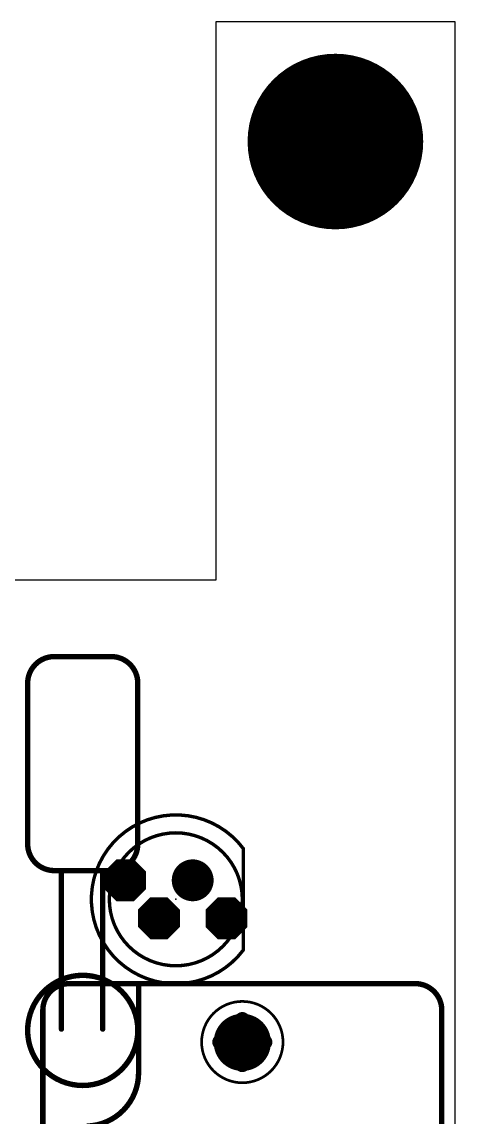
# Model space of a CAD drawing. Extents: x 0 to 135, y -25 to 72.
# Drawn here: x 118.71 to 135, y 30.81 to 72 of the extents above; entities that cross this region are included whole.
import ezdxf

# ---------------------------------------------------------------- set-up
doc = ezdxf.new("R2010")
doc.units = 0
for name, color, linetype in [('17', 82, 'CONTINUOUS'), ('18', 82, 'CONTINUOUS'), ('20', 7, 'CONTINUOUS'), ('21', 253, 'CONTINUOUS'), ('23', 7, 'CONTINUOUS'), ('29', 253, 'CONTINUOUS'), ('44', 253, 'CONTINUOUS')]:
    doc.layers.add(name, color=color, linetype=linetype)

# ---------------------------------------------------------------- blocks, each defined once
blk = doc.blocks.new('OCTAGONP')
at = {"const_width": 0.5}
blk.add_lwpolyline([(-0.25, -0.1036), (-0.25, 0.1036), (-0.1036, 0.25), (0.1036, 0.25), (0.25, 0.1036), (0.25, -0.1036), (0.1036, -0.25), (-0.1036, -0.25), (-0.25, -0.1036), (-0.25, 0.1036)], dxfattribs=at)
blk = doc.blocks.new('ROUNDP')
at = {"const_width": 0.5}
blk.add_lwpolyline([(0, -0.25, 1), (0, 0.25, 1), (0, -0.25)], format="xyb", dxfattribs=at)
blk = doc.blocks.new('ROUNDV')
at = {"const_width": 0.5}
blk.add_lwpolyline([(0, -0.25, 1), (0, 0.25, 1), (0, -0.25)], format="xyb", dxfattribs=at)

msp = doc.modelspace()

# ---------------------------------------------------------------- linework, layer by layer
at = {"layer": '20'}
for p, q in [((135, 72), (126, 72)), ((126, 72), (126, 51)), ((135, -25), (135, 72)), ((126, 51), (107.5, 51))]:
    msp.add_line(p, q, dxfattribs=at)
msp.add_circle((127, 33.62), 1, dxfattribs=at)
at = {"layer": '21'}
for points, const_width in [([(119.93, 48.13, 0.4142), (118.93, 47.13)], 0.2032), ([(119.93, 48.1808, 1), (119.93, 48.0792)], 0.1016), ([(119.93, 48.0792, 1), (119.93, 48.1808)], 0.1016), ([(123.07, 47.13, 0.4142), (122.07, 48.13)], 0.2032), ([(122.07, 48.1808, 1), (122.07, 48.0792)], 0.1016), ([(122.07, 48.0792, 1), (122.07, 48.1808)], 0.1016), ([(118.9808, 47.13, 1), (118.8792, 47.13)], 0.1016), ([(118.8792, 47.13, 1), (118.9808, 47.13)], 0.1016), ([(123.1208, 47.13, 1), (123.0192, 47.13)], 0.1016), ([(123.0192, 47.13, 1), (123.1208, 47.13)], 0.1016), ([(127.04, 40.905, 3), (127.04, 37.095)], 0.127), ([(124.5, 36.5, 1), (124.5, 41.5, 1), (124.5, 36.5)], 0.127), ([(118.93, 41.08, 0.4142), (119.93, 40.08)], 0.2032), ([(118.9808, 41.08, 1), (118.8792, 41.08)], 0.1016), ([(118.8792, 41.08, 1), (118.9808, 41.08)], 0.1016), ([(122.07, 40.08, 0.4142), (123.07, 41.08)], 0.2032), ([(123.1208, 41.08, 1), (123.0192, 41.08)], 0.1016), ([(123.0192, 41.08, 1), (123.1208, 41.08)], 0.1016), ([(127.0718, 40.905, 1), (127.0083, 40.905)], 0.0635), ([(127.0146, 40.886, 1), (127.0654, 40.924)], 0.0635), ([(119.93, 40.1308, 1), (119.93, 40.0292)], 0.1016), ([(119.93, 40.0292, 1), (119.93, 40.1308)], 0.1016), ([(120.2508, 40.03, 1), (120.1492, 40.03)], 0.1016), ([(121.8008, 40.03, 1), (121.6992, 40.03)], 0.1016), ([(122.07, 40.1308, 1), (122.07, 40.0292)], 0.1016), ([(122.07, 40.0292, 1), (122.07, 40.1308)], 0.1016), ([(127.0083, 37.095, 1), (127.0718, 37.095)], 0.0635), ([(127.0654, 37.076, 1), (127.0146, 37.114)], 0.0635), ([(121, 31.9982, 1), (121, 36.1418, 1), (121, 31.9982)], 0.2032), ([(120.5, 35.83, 0.4142), (119.5, 34.83)], 0.2032), ([(120.5, 35.8808, 1), (120.5, 35.7792)], 0.1016), ([(120.5, 35.7792, 1), (120.5, 35.8808)], 0.1016), ([(134.5, 34.83, 0.4142), (133.5, 35.83)], 0.2032), ([(133.5, 35.8808, 1), (133.5, 35.7792)], 0.1016), ([(133.5, 35.7792, 1), (133.5, 35.8808)], 0.1016), ([(123.1508, 35.72, 1), (123.0492, 35.72)], 0.1016), ([(127, 32.1, 1), (127, 35.16, 1), (127, 32.1)], 0.1016), ([(119.5508, 34.83, 1), (119.4492, 34.83)], 0.1016), ([(119.4492, 34.83, 1), (119.5508, 34.83)], 0.1016), ([(127, 34.71, 0.4142), (126.77, 34.48)], 0.1016), ([(127.23, 34.48, 0.4142), (127, 34.71)], 0.1016), ([(127, 34.7354, 1), (127, 34.6846)], 0.0508), ([(127, 34.6846, 1), (127, 34.7354)], 0.0508), ([(134.5508, 34.83, 1), (134.4492, 34.83)], 0.1016), ([(134.4492, 34.83, 1), (134.5508, 34.83)], 0.1016), ([(126.7954, 34.48, 1), (126.7446, 34.48)], 0.0508), ([(126.7446, 34.48, 1), (126.7954, 34.48)], 0.0508), ([(127.2554, 34.48, 1), (127.2046, 34.48)], 0.0508), ([(127.2046, 34.48, 1), (127.2554, 34.48)], 0.0508), ([(120.1492, 34.12, 1), (120.2508, 34.12)], 0.1016), ([(121.6992, 34.12, 1), (121.8008, 34.12)], 0.1016), ([(126.15, 33.86, 0.4142), (125.92, 33.63)], 0.1016), ([(126.15, 33.8854, 1), (126.15, 33.8346)], 0.0508), ([(126.15, 33.8346, 1), (126.15, 33.8854)], 0.0508), ([(126.7, 33.87, 0.4142), (126.77, 33.94)], 0.1016), ([(126.7, 33.8954, 1), (126.7, 33.8446)], 0.0508), ([(126.7, 33.8346, 1), (126.7, 33.8854)], 0.0508), ([(126.7954, 33.94, 1), (126.7446, 33.94)], 0.0508), ([(126.7446, 33.94, 1), (126.7954, 33.94)], 0.0508), ([(127.23, 33.93, 0.4142), (127.3, 33.86)], 0.1016), ([(127.2554, 33.93, 1), (127.2046, 33.93)], 0.0508), ([(127.2046, 33.93, 1), (127.2554, 33.93)], 0.0508), ([(127.31, 33.8854, 1), (127.31, 33.8346)], 0.0508), ([(127.3, 33.8346, 1), (127.3, 33.8854)], 0.0508), ([(128.08, 33.63, 0.4142), (127.85, 33.86)], 0.1016), ([(127.85, 33.8854, 1), (127.85, 33.8346)], 0.0508), ([(127.85, 33.8346, 1), (127.85, 33.8854)], 0.0508), ([(125.92, 33.63, 0.4142), (126.15, 33.4)], 0.1016), ([(125.9454, 33.63, 1), (125.8946, 33.63)], 0.0508), ([(125.8946, 33.63, 1), (125.9454, 33.63)], 0.0508), ([(126.15, 33.4254, 1), (126.15, 33.3746)], 0.0508), ([(126.15, 33.3746, 1), (126.15, 33.4254)], 0.0508), ([(126.77, 33.33, 0.4142), (126.7, 33.4)], 0.1016), ([(126.7, 33.4254, 1), (126.7, 33.3746)], 0.0508), ([(126.69, 33.3746, 1), (126.69, 33.4254)], 0.0508), ([(126.7954, 33.33, 1), (126.7446, 33.33)], 0.0508), ([(127.3, 33.4, 0.4142), (127.23, 33.33)], 0.1016), ([(127.2554, 33.32, 1), (127.2046, 33.32)], 0.0508), ([(127.3, 33.4254, 1), (127.3, 33.3746)], 0.0508), ([(127.3, 33.3746, 1), (127.3, 33.4254)], 0.0508), ([(127.85, 33.4, 0.4142), (128.08, 33.63)], 0.1016), ([(127.85, 33.4254, 1), (127.85, 33.3746)], 0.0508), ([(127.85, 33.3746, 1), (127.85, 33.4254)], 0.0508), ([(128.1054, 33.63, 1), (128.0546, 33.63)], 0.0508), ([(128.0546, 33.63, 1), (128.1054, 33.63)], 0.0508), ([(126.7446, 33.33, 1), (126.7954, 33.33)], 0.0508), ([(127.2046, 33.33, 1), (127.2554, 33.33)], 0.0508), ([(121.15, 30.47, 0.4068), (123.1, 32.47)], 0.2032), ([(123.1508, 32.47, 1), (123.0492, 32.47)], 0.1016), ([(126.77, 32.78, 0.4142), (127, 32.55)], 0.1016), ([(126.7954, 32.78, 1), (126.7446, 32.78)], 0.0508), ([(126.7446, 32.78, 1), (126.7954, 32.78)], 0.0508), ([(127, 32.55, 0.4142), (127.23, 32.78)], 0.1016), ([(127, 32.5754, 1), (127, 32.5246)], 0.0508), ([(127, 32.5246, 1), (127, 32.5754)], 0.0508), ([(127.2554, 32.78, 1), (127.2046, 32.78)], 0.0508), ([(127.2046, 32.78, 1), (127.2554, 32.78)], 0.0508), ([(123.0492, 32.47, 1), (123.1508, 32.47)], 0.1016)]:
    msp.add_lwpolyline(points, format="xyb", dxfattribs=dict(at, const_width=const_width))
for points, const_width in [([(122.07, 48.13), (119.93, 48.13)], 0.2032), ([(118.93, 41.08), (118.93, 47.13)], 0.2032), ([(123.07, 47.13), (123.07, 41.08)], 0.2032), ([(127.04, 37.095), (127.04, 40.905)], 0.127), ([(122.07, 40.08), (119.93, 40.08)], 0.2032), ([(120.2, 34.12), (120.2, 40.03)], 0.2032), ([(121.75, 34.12), (121.75, 40.03)], 0.2032), ([(120.5, 35.83), (133.5, 35.83)], 0.2032), ([(123.1, 35.72), (123.1, 32.47)], 0.2032), ([(119.5, 1.49), (119.5, 34.83)], 0.2032), ([(134.5, 34.83), (134.5, 1.49)], 0.2032), ([(126.77, 33.94), (126.77, 34.48)], 0.1016), ([(127.23, 34.48), (127.23, 33.93)], 0.1016), ([(126.15, 33.86), (126.7, 33.86)], 0.1016), ([(127.31, 33.86), (127.85, 33.86)], 0.1016), ([(126.69, 33.4), (126.15, 33.4)], 0.1016), ([(126.77, 32.78), (126.77, 33.33)], 0.1016), ([(127.23, 33.32), (127.23, 32.78)], 0.1016), ([(127.85, 33.4), (127.3, 33.4)], 0.1016)]:
    msp.add_lwpolyline(points, dxfattribs=dict(at, const_width=const_width))
at = {"layer": '23'}
msp.add_point((124.5, 39), dxfattribs=at)
at = {"layer": '29', "const_width": 1.0762}
msp.add_lwpolyline([(127, 33.0819, 1), (127, 34.1581, 1), (127, 33.0819)], format="xyb", dxfattribs=at)
at = {"layer": '44'}
for centre, radius in [((130.5, 67.5), 1.6), ((122.595, 39.7144), 0.4), ((125.135, 39.7144), 0.4), ((123.865, 38.2856), 0.4), ((126.405, 38.2856), 0.4)]:
    msp.add_circle(centre, radius, dxfattribs=at)

# ---------------------------------------------------------------- block references
at = {"layer": '17', "xscale": 1.4224, "yscale": 1.4224, "rotation": 270}
for name, p in [('OCTAGONP', (122.595, 39.7144)), ('ROUNDP', (125.135, 39.7144)), ('OCTAGONP', (123.865, 38.2856)), ('OCTAGONP', (126.405, 38.2856))]:
    msp.add_blockref(name, p, dxfattribs=at)
at = {"layer": '18', "xscale": 6.4516, "yscale": 6.4516}
msp.add_blockref('ROUNDV', (130.5, 67.5), dxfattribs=at)
at = {"layer": '29', "xscale": 6.604, "yscale": 6.604}
msp.add_blockref('ROUNDV', (130.5, 67.5), dxfattribs=at)
at = {"layer": '29', "xscale": 1.5748, "yscale": 1.5748, "rotation": 270}
for name, p in [('OCTAGONP', (122.595, 39.7144)), ('ROUNDP', (125.135, 39.7144)), ('OCTAGONP', (123.865, 38.2856)), ('OCTAGONP', (126.405, 38.2856))]:
    msp.add_blockref(name, p, dxfattribs=at)

doc.saveas('drawing.dxf')
